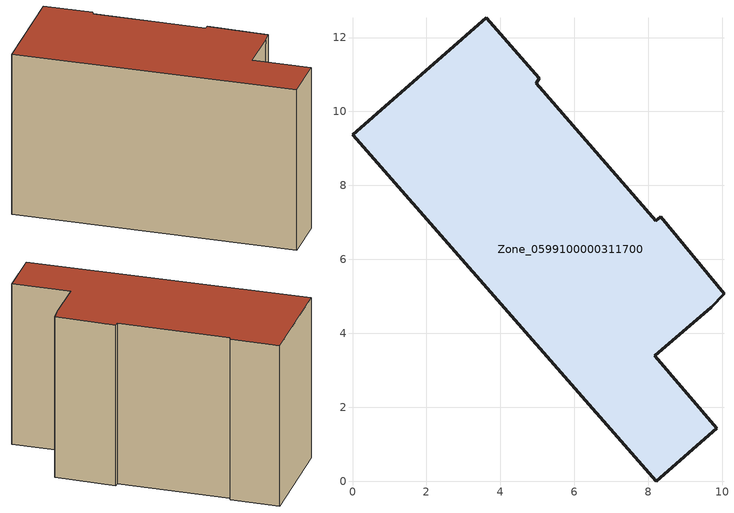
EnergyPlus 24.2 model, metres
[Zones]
Zone_0599100000311700
 floor ground (C_G): 8.33,7.15 10.04,5.08 9.7,4.7 8.17,3.4 9.85,1.44 8.21,0 0,9.37 3.61,12.54 5.04,10.9 4.96,10.76 8.19,7.05 z0
 wall outside (C_F): 8.21,0 9.85,1.44 8.17,3.4 9.7,4.7 10.04,5.08 8.33,7.15 8.19,7.05 4.96,10.76 5.04,10.9 3.61,12.54 0,9.37 8.21,0 z0:7.5
 roof outside (C_R): 10.04,5.08 8.33,7.15 8.19,7.05 4.96,10.76 5.04,10.9 3.61,12.54 0,9.37 8.21,0 9.85,1.44 8.17,3.4 9.7,4.7 z7.5
[BUILDING]
Pand.0599100000311700: North Axis=0; Terrain=City; Loads Convergence Tolerance Value=0.04; Temperature Convergence Tolerance Value=0.4; Solar Distribution=FullExterior; Maximum Number of Warmup Days=25; Minimum Number of Warmup Days=1
[Site:Location]
Rotterdam.The.Hague.AP_ZH_NLD Design_Conditions: Latitude=51.96; Longitude=4.45; Time Zone=1; Elevation=-4.5
[SITE:GROUNDTEMPERATURE:BUILDINGSURFACE]
18, 18, 18, 18, 18, 18, 18, 18, 18, 18, 18, 18
[MATERIAL] Thermal Absorptance=0.9; Solar Absorptance=0.7; Visible Absorptance=0.7
Name | Roughness | Thickness | Conductivity | Density | Specific Heat
G.TI.1946 | MediumSmooth | 0.15 | 1 | 540 | 1210
F.TI.1946 | Rough | 0.3 | 0.857143 | 1920 | 840
R.TI.1946 | MediumRough | 0.2 | 0.1 | 1500 | 1000
[CONSTRUCTION]
C_G: G.TI.1946
C_F: F.TI.1946
C_R: R.TI.1946
[ZONE]
Zone_0599100000311700: Type=1; Multiplier=1; Ceiling Height=Autocalculate; Volume=Autocalculate; Floor Area=autocalculate; Part of Total Floor Area=Yes
[ZONEINFILTRATION:DESIGNFLOWRATE]
Infil_Zone_0599100000311700: Zone or ZoneList or Space or SpaceList=Zone_0599100000311700; Schedule=AlwaysOn; Design Flow Rate Calculation Method=Flow/Area; Flow Rate per Floor Area=0.003; Constant Term Coefficient=1; Temperature Term Coefficient=0; Velocity Term Coefficient=0; Velocity Squared Term Coefficient=0
[HVACTEMPLATE:ZONE:IDEALLOADSAIRSYSTEM]
Zone_0599100000311700: Maximum Heating Supply Air Temperature=50; Minimum Cooling Supply Air Temperature=13; Maximum Heating Supply Air Humidity Ratio=0.0156; Minimum Cooling Supply Air Humidity Ratio=0.0077; Heating Limit=NoLimit; Cooling Limit=NoLimit; Dehumidification Control Type=ConstantSensibleHeatRatio; Cooling Sensible Heat Ratio=0.7; Dehumidification Setpoint=60; Humidification Control Type=None; Humidification Setpoint=30; Outdoor Air Method=None; Outdoor Air Flow Rate per Person=0.00944; Outdoor Air Flow Rate per Zone Floor Area=0; Outdoor Air Flow Rate per Zone=0; Demand Controlled Ventilation Type=None; Outdoor Air Economizer Type=NoEconomizer; Heat Recovery Type=None; Sensible Heat Recovery Effectiveness=0.7; Latent Heat Recovery Effectiveness=0.65
[ZONECONTROL:THERMOSTAT]
ThermostatControl_Zone_0599100000311700: Zone or ZoneList=Zone_0599100000311700; Control Type Schedule=DualSetpointControlType; Control 1=Thermostat_Zone_0599100000311700; Temperature Difference Between Cutout And Setpoint=0
[THERMOSTATSETPOINT:DUALSETPOINT]
Thermostat_Zone_0599100000311700: Heating Setpoint Temperature Schedule=HeatingSetpoint_Zone_0599100000311700; Cooling Setpoint Temperature Schedule=CoolingSetpoint_Zone_0599100000311700
[SCHEDULE:COMPACT]
HeatingSetpoint_Zone_0599100000311700: Through: 12/31, For: AllDays, Until: 24:00, 21
CoolingSetpoint_Zone_0599100000311700: Through: 12/31, For: AllDays, Until: 24:00, 24
DualSetpointControlType: Through: 12/31, For: AllDays, Until: 24:00, 4
AlwaysOn: Through: 12/31, For: AllDays, Until: 24:00, 1
